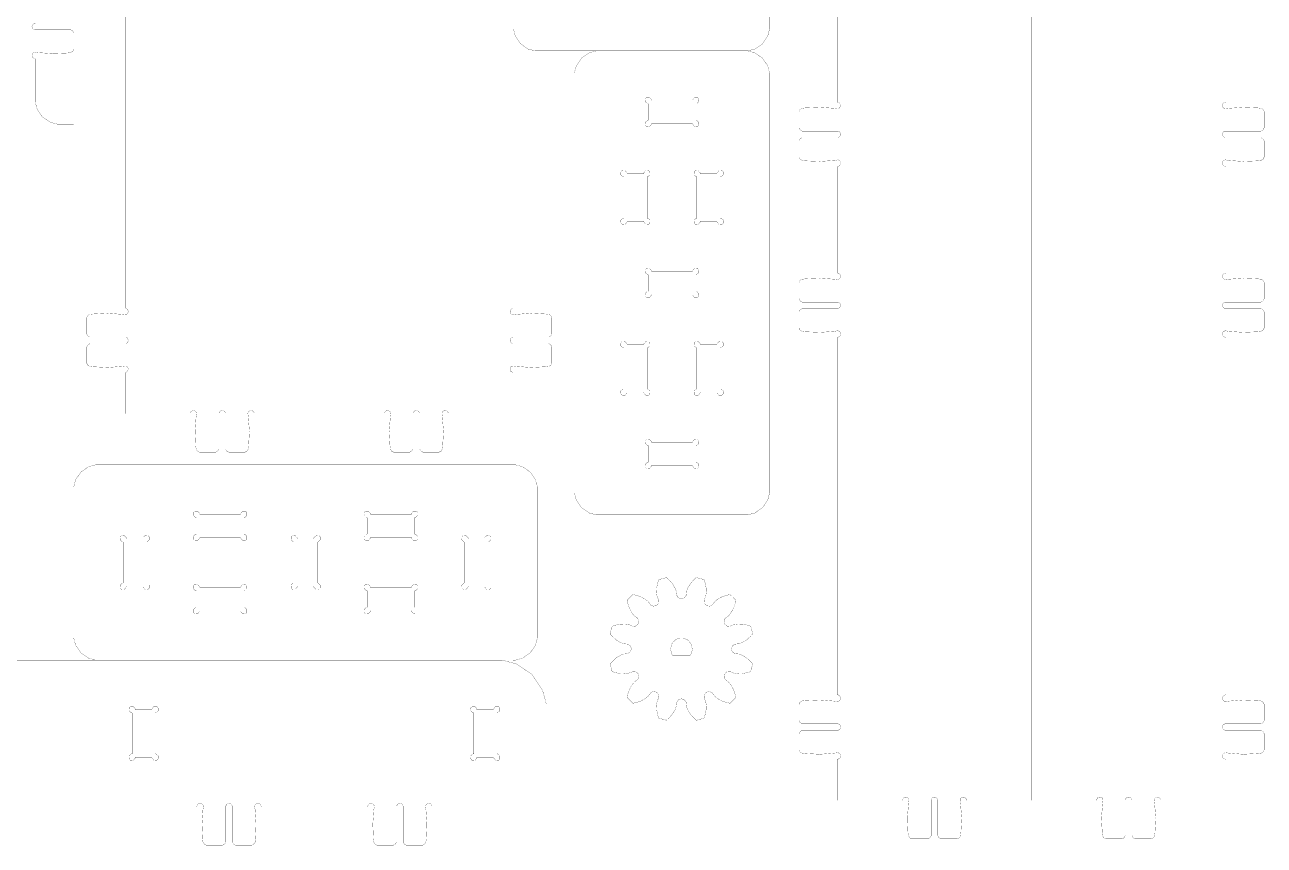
# Model space of a CAD drawing. Extents: x 0.1 to 59.9, y 0.1 to 11.9.
# Drawn here: x 29.56 to 35.91, y 0.1 to 4.3 of the extents above; entities that cross this region are included whole.
import ezdxf

# ---------------------------------------------------------------- set-up
doc = ezdxf.new("R2010")
doc.units = 0
doc.layers.add('L0D0_0', color=1, linetype='CONTINUOUS')

msp = doc.modelspace()

# ---------------------------------------------------------------- linework, layer by layer
at = {"layer": 'L0D0_0', "const_width": 0.001}
for points in [[(31.066, 7.173), (31.066, 2.305)], [(34.714, 7.172), (34.714, 0.325)], [(30.072, 6.633), (30.072, 2.844)], [(32.06, 6.633), (32.06, 2.844)], [(33.72, 6.632), (33.72, 3.899)], [(35.708, 6.632), (35.708, 3.899)], [(33.372, 4.287), (33.372, 6.412)], [(29.611, 4.27), (29.608, 4.27), (29.599, 4.275), (29.594, 4.287), (29.599, 4.298), (29.608, 4.304), (29.611, 4.304)], [(29.788, 4.27), (29.611, 4.27)], [(29.788, 4.27), (29.792, 4.27), (29.802, 4.264), (29.808, 4.254), (29.808, 4.25)], [(32.06, 4.287), (32.06, 4.274), (32.07, 4.238), (32.097, 4.198), (32.136, 4.171), (32.173, 4.162), (32.185, 4.162)], [(33.247, 4.162), (33.26, 4.162), (33.296, 4.171), (33.336, 4.198), (33.363, 4.238), (33.372, 4.274), (33.372, 4.287)], [(29.808, 4.173), (29.808, 4.25)], [(29.611, 4.122), (29.608, 4.122), (29.599, 4.128), (29.594, 4.139), (29.599, 4.151), (29.608, 4.156), (29.611, 4.156)], [(29.791, 4.153), (29.776, 4.151), (29.701, 4.148), (29.626, 4.153), (29.611, 4.156)], [(29.808, 4.173), (29.808, 4.17), (29.803, 4.16), (29.793, 4.154), (29.791, 4.153)], [(33.247, 4.162), (32.185, 4.162)], [(32.497, 4.162), (32.485, 4.162), (32.449, 4.152), (32.409, 4.125), (32.382, 4.085), (32.372, 4.049), (32.372, 4.037)], [(33.372, 4.037), (33.372, 4.049), (33.363, 4.085), (33.336, 4.125), (33.296, 4.152), (33.26, 4.162), (33.247, 4.162)], [(29.611, 4.122), (29.611, 3.912)], [(32.372, 1.912), (32.372, 4.037)], [(33.372, 1.912), (33.372, 4.037)], [(29.736, 3.787), (29.724, 3.787), (29.688, 3.797), (29.648, 3.823), (29.621, 3.863), (29.611, 3.9), (29.611, 3.912)], [(32.767, 3.909), (32.767, 3.912), (32.757, 3.924), (32.741, 3.923), (32.739, 3.92), (32.736, 3.918), (32.735, 3.902), (32.747, 3.892), (32.75, 3.892)], [(32.75, 3.892), (32.75, 3.806)], [(32.978, 3.909), (32.767, 3.909)], [(32.995, 3.892), (32.998, 3.892), (33.01, 3.902), (33.009, 3.918), (33.006, 3.92), (33.004, 3.923), (32.988, 3.924), (32.978, 3.912), (32.978, 3.909)], [(32.995, 3.892), (32.995, 3.806)], [(33.72, 3.866), (33.705, 3.868), (33.63, 3.873), (33.555, 3.87), (33.54, 3.868)], [(33.72, 3.866), (33.723, 3.866), (33.732, 3.871), (33.736, 3.882), (33.732, 3.894), (33.723, 3.899), (33.72, 3.899)], [(35.708, 3.866), (35.705, 3.866), (35.695, 3.871), (35.691, 3.882), (35.695, 3.894), (35.705, 3.899), (35.708, 3.899)], [(35.708, 3.866), (35.723, 3.868), (35.798, 3.873), (35.873, 3.87), (35.888, 3.868)], [(33.54, 3.868), (33.538, 3.868), (33.528, 3.862), (33.523, 3.852), (33.523, 3.849)], [(33.523, 3.771), (33.523, 3.849)], [(35.888, 3.868), (35.89, 3.868), (35.9, 3.862), (35.905, 3.852), (35.905, 3.849)], [(35.905, 3.771), (35.905, 3.849)], [(29.736, 3.787), (29.808, 3.787)], [(29.808, 1.622), (29.808, 3.787)], [(32.75, 3.806), (32.747, 3.806), (32.735, 3.796), (32.736, 3.78), (32.739, 3.778), (32.741, 3.775), (32.757, 3.774), (32.767, 3.786), (32.767, 3.789)], [(32.978, 3.789), (32.767, 3.789)], [(32.978, 3.789), (32.978, 3.786), (32.988, 3.774), (33.004, 3.775), (33.006, 3.778), (33.009, 3.78), (33.01, 3.796), (32.998, 3.806), (32.995, 3.806)], [(33.523, 3.771), (33.523, 3.768), (33.529, 3.757), (33.539, 3.751), (33.543, 3.751)], [(33.72, 3.751), (33.543, 3.751)], [(33.72, 3.718), (33.723, 3.718), (33.732, 3.723), (33.736, 3.735), (33.732, 3.746), (33.723, 3.751), (33.72, 3.751)], [(35.708, 3.718), (35.705, 3.718), (35.695, 3.723), (35.691, 3.735), (35.695, 3.746), (35.705, 3.751), (35.708, 3.751)], [(35.708, 3.751), (35.885, 3.751)], [(35.905, 3.771), (35.905, 3.768), (35.899, 3.757), (35.889, 3.751), (35.885, 3.751)], [(33.543, 3.718), (33.539, 3.718), (33.529, 3.712), (33.523, 3.702), (33.523, 3.698)], [(33.523, 3.698), (33.523, 3.621)], [(33.72, 3.718), (33.543, 3.718)], [(35.708, 3.718), (35.885, 3.718)], [(35.885, 3.718), (35.889, 3.718), (35.899, 3.712), (35.905, 3.702), (35.905, 3.698)], [(35.905, 3.698), (35.905, 3.621)], [(33.523, 3.621), (33.523, 3.618), (33.528, 3.608), (33.538, 3.602), (33.54, 3.601)], [(35.905, 3.621), (35.905, 3.618), (35.9, 3.608), (35.89, 3.602), (35.888, 3.601)], [(33.54, 3.601), (33.555, 3.599), (33.63, 3.596), (33.705, 3.601), (33.72, 3.604)], [(33.72, 3.57), (33.723, 3.57), (33.732, 3.576), (33.736, 3.587), (33.732, 3.599), (33.723, 3.604), (33.72, 3.604)], [(33.72, 3.57), (33.72, 3.024)], [(35.708, 3.57), (35.705, 3.57), (35.695, 3.576), (35.691, 3.587), (35.695, 3.599), (35.705, 3.604), (35.708, 3.604)], [(35.888, 3.601), (35.873, 3.599), (35.798, 3.596), (35.723, 3.601), (35.708, 3.604)], [(35.708, 3.57), (35.708, 3.024)], [(32.642, 3.534), (32.642, 3.537), (32.632, 3.549), (32.616, 3.548), (32.614, 3.545), (32.611, 3.543), (32.61, 3.527), (32.622, 3.517), (32.625, 3.517)], [(32.625, 3.517), (32.625, 3.306)], [(32.642, 3.534), (32.728, 3.534)], [(32.745, 3.517), (32.748, 3.517), (32.76, 3.527), (32.759, 3.543), (32.756, 3.545), (32.754, 3.548), (32.738, 3.549), (32.728, 3.537), (32.728, 3.534)], [(32.745, 3.517), (32.745, 3.306)], [(33.017, 3.534), (33.017, 3.537), (33.007, 3.549), (32.991, 3.548), (32.989, 3.545), (32.986, 3.543), (32.985, 3.527), (32.997, 3.517), (33, 3.517)], [(33, 3.517), (33, 3.306)], [(33.017, 3.534), (33.103, 3.534)], [(33.12, 3.517), (33.123, 3.517), (33.135, 3.527), (33.134, 3.543), (33.131, 3.545), (33.129, 3.548), (33.113, 3.549), (33.103, 3.537), (33.103, 3.534)], [(33.12, 3.517), (33.12, 3.306)], [(32.625, 3.306), (32.622, 3.306), (32.61, 3.296), (32.611, 3.28), (32.614, 3.278), (32.616, 3.275), (32.632, 3.274), (32.642, 3.286), (32.642, 3.289)], [(32.728, 3.289), (32.728, 3.286), (32.738, 3.274), (32.754, 3.275), (32.756, 3.278), (32.759, 3.28), (32.76, 3.296), (32.748, 3.306), (32.745, 3.306)], [(33, 3.306), (32.997, 3.306), (32.985, 3.296), (32.986, 3.28), (32.989, 3.278), (32.991, 3.275), (33.007, 3.274), (33.017, 3.286), (33.017, 3.289)], [(33.103, 3.289), (33.103, 3.286), (33.113, 3.274), (33.129, 3.275), (33.131, 3.278), (33.134, 3.28), (33.135, 3.296), (33.123, 3.306), (33.12, 3.306)], [(32.642, 3.289), (32.728, 3.289)], [(33.017, 3.289), (33.103, 3.289)], [(32.767, 3.034), (32.767, 3.037), (32.757, 3.049), (32.741, 3.048), (32.739, 3.045), (32.736, 3.043), (32.735, 3.027), (32.747, 3.017), (32.75, 3.017)], [(32.995, 3.017), (32.998, 3.017), (33.01, 3.027), (33.009, 3.043), (33.006, 3.045), (33.004, 3.048), (32.988, 3.049), (32.978, 3.037), (32.978, 3.034)], [(32.75, 3.017), (32.75, 2.931)], [(32.978, 3.034), (32.767, 3.034)], [(32.995, 3.017), (32.995, 2.931)], [(33.54, 2.993), (33.538, 2.993), (33.528, 2.987), (33.523, 2.977), (33.523, 2.974)], [(33.72, 2.991), (33.705, 2.993), (33.63, 2.998), (33.555, 2.995), (33.54, 2.993)], [(33.72, 2.991), (33.723, 2.991), (33.732, 2.996), (33.736, 3.007), (33.732, 3.019), (33.723, 3.024), (33.72, 3.024)], [(35.708, 2.991), (35.705, 2.991), (35.695, 2.996), (35.691, 3.007), (35.695, 3.019), (35.705, 3.024), (35.708, 3.024)], [(35.708, 2.991), (35.723, 2.993), (35.798, 2.998), (35.873, 2.995), (35.888, 2.993)], [(35.888, 2.993), (35.89, 2.993), (35.9, 2.987), (35.905, 2.977), (35.905, 2.974)], [(32.75, 2.931), (32.747, 2.931), (32.735, 2.921), (32.736, 2.905), (32.739, 2.903), (32.741, 2.9), (32.757, 2.899), (32.767, 2.911), (32.767, 2.914)], [(32.978, 2.914), (32.978, 2.911), (32.988, 2.899), (33.004, 2.9), (33.006, 2.903), (33.009, 2.905), (33.01, 2.921), (32.998, 2.931), (32.995, 2.931)], [(33.523, 2.896), (33.523, 2.974)], [(35.905, 2.896), (35.905, 2.974)], [(32.978, 2.914), (32.767, 2.914)], [(33.523, 2.896), (33.523, 2.893), (33.529, 2.882), (33.539, 2.876), (33.543, 2.876)], [(33.72, 2.876), (33.543, 2.876)], [(33.72, 2.843), (33.723, 2.843), (33.732, 2.848), (33.736, 2.86), (33.732, 2.871), (33.723, 2.876), (33.72, 2.876)], [(35.708, 2.843), (35.705, 2.843), (35.695, 2.848), (35.691, 2.86), (35.695, 2.871), (35.705, 2.876), (35.708, 2.876)], [(35.708, 2.876), (35.885, 2.876)], [(35.905, 2.896), (35.905, 2.893), (35.899, 2.882), (35.889, 2.876), (35.885, 2.876)], [(29.875, 2.794), (29.875, 2.797), (29.88, 2.807), (29.89, 2.813), (29.892, 2.813)], [(29.875, 2.716), (29.875, 2.794)], [(29.892, 2.813), (29.907, 2.815), (29.982, 2.819), (30.057, 2.813), (30.072, 2.811)], [(30.072, 2.844), (30.075, 2.844), (30.084, 2.839), (30.088, 2.828), (30.084, 2.816), (30.075, 2.811), (30.072, 2.811)], [(32.06, 2.844), (32.057, 2.844), (32.047, 2.839), (32.043, 2.828), (32.047, 2.816), (32.057, 2.811), (32.06, 2.811)], [(32.24, 2.813), (32.225, 2.815), (32.15, 2.819), (32.075, 2.813), (32.06, 2.811)], [(32.257, 2.794), (32.257, 2.797), (32.252, 2.807), (32.242, 2.813), (32.24, 2.813)], [(32.257, 2.716), (32.257, 2.794)], [(33.543, 2.843), (33.539, 2.843), (33.529, 2.837), (33.523, 2.827), (33.523, 2.823)], [(33.523, 2.823), (33.523, 2.746)], [(33.72, 2.843), (33.543, 2.843)], [(35.708, 2.843), (35.885, 2.843)], [(35.885, 2.843), (35.889, 2.843), (35.899, 2.837), (35.905, 2.827), (35.905, 2.823)], [(35.905, 2.823), (35.905, 2.746)], [(33.523, 2.746), (33.523, 2.743), (33.528, 2.733), (33.538, 2.727), (33.54, 2.726)], [(35.905, 2.746), (35.905, 2.743), (35.9, 2.733), (35.89, 2.727), (35.888, 2.726)], [(29.895, 2.697), (29.891, 2.697), (29.881, 2.702), (29.875, 2.713), (29.875, 2.716)], [(30.072, 2.697), (29.895, 2.697)], [(30.072, 2.697), (30.075, 2.697), (30.084, 2.691), (30.088, 2.68), (30.084, 2.668), (30.075, 2.663), (30.072, 2.663)], [(32.06, 2.697), (32.057, 2.697), (32.047, 2.691), (32.043, 2.68), (32.047, 2.668), (32.057, 2.663), (32.06, 2.663)], [(32.06, 2.697), (32.237, 2.697)], [(32.237, 2.697), (32.241, 2.697), (32.251, 2.702), (32.257, 2.713), (32.257, 2.716)], [(32.642, 2.659), (32.642, 2.662), (32.632, 2.674), (32.616, 2.673), (32.614, 2.67), (32.611, 2.668), (32.61, 2.652), (32.622, 2.642), (32.625, 2.642)], [(32.745, 2.642), (32.748, 2.642), (32.76, 2.652), (32.759, 2.668), (32.756, 2.67), (32.754, 2.673), (32.738, 2.674), (32.728, 2.662), (32.728, 2.659)], [(33.017, 2.659), (33.017, 2.662), (33.007, 2.674), (32.991, 2.673), (32.989, 2.67), (32.986, 2.668), (32.985, 2.652), (32.997, 2.642), (33, 2.642)], [(33.12, 2.642), (33.123, 2.642), (33.135, 2.652), (33.134, 2.668), (33.131, 2.67), (33.129, 2.673), (33.113, 2.674), (33.103, 2.662), (33.103, 2.659)], [(33.54, 2.726), (33.555, 2.724), (33.63, 2.721), (33.705, 2.726), (33.72, 2.729)], [(33.72, 2.695), (33.723, 2.695), (33.732, 2.701), (33.736, 2.712), (33.732, 2.724), (33.723, 2.729), (33.72, 2.729)], [(33.72, 2.695), (33.72, 0.865)], [(35.708, 2.695), (35.705, 2.695), (35.695, 2.701), (35.691, 2.712), (35.695, 2.724), (35.705, 2.729), (35.708, 2.729)], [(35.888, 2.726), (35.873, 2.724), (35.798, 2.721), (35.723, 2.726), (35.708, 2.729)], [(35.708, 2.695), (35.708, 0.865)], [(29.875, 2.644), (29.875, 2.647), (29.881, 2.657), (29.891, 2.663), (29.895, 2.663)], [(29.875, 2.644), (29.875, 2.566)], [(30.072, 2.663), (29.895, 2.663)], [(32.06, 2.663), (32.237, 2.663)], [(32.257, 2.644), (32.257, 2.647), (32.251, 2.657), (32.241, 2.663), (32.237, 2.663)], [(32.257, 2.644), (32.257, 2.566)], [(32.625, 2.642), (32.625, 2.431)], [(32.642, 2.659), (32.728, 2.659)], [(32.745, 2.642), (32.745, 2.431)], [(33, 2.642), (33, 2.431)], [(33.017, 2.659), (33.103, 2.659)], [(33.12, 2.642), (33.12, 2.431)], [(29.892, 2.547), (29.89, 2.547), (29.88, 2.553), (29.875, 2.563), (29.875, 2.566)], [(30.072, 2.549), (30.057, 2.547), (29.982, 2.541), (29.907, 2.545), (29.892, 2.547)], [(30.072, 2.549), (30.075, 2.549), (30.084, 2.544), (30.088, 2.532), (30.084, 2.521), (30.075, 2.516), (30.072, 2.516)], [(32.06, 2.549), (32.057, 2.549), (32.047, 2.544), (32.043, 2.532), (32.047, 2.521), (32.057, 2.516), (32.06, 2.516)], [(32.06, 2.549), (32.075, 2.547), (32.15, 2.541), (32.225, 2.545), (32.24, 2.547)], [(32.24, 2.547), (32.242, 2.547), (32.252, 2.553), (32.257, 2.563), (32.257, 2.566)], [(30.072, 2.516), (30.072, 2.305)], [(32.06, 2.516), (32.06, 2.305)], [(32.625, 2.431), (32.622, 2.431), (32.61, 2.421), (32.611, 2.405), (32.614, 2.403), (32.616, 2.4), (32.632, 2.399), (32.642, 2.411), (32.642, 2.414)], [(32.642, 2.414), (32.728, 2.414)], [(32.728, 2.414), (32.728, 2.411), (32.738, 2.399), (32.754, 2.4), (32.756, 2.403), (32.759, 2.405), (32.76, 2.421), (32.748, 2.431), (32.745, 2.431)], [(33, 2.431), (32.997, 2.431), (32.985, 2.421), (32.986, 2.405), (32.989, 2.403), (32.991, 2.4), (33.007, 2.399), (33.017, 2.411), (33.017, 2.414)], [(33.017, 2.414), (33.103, 2.414)], [(33.103, 2.414), (33.103, 2.411), (33.113, 2.399), (33.129, 2.4), (33.131, 2.403), (33.134, 2.405), (33.135, 2.421), (33.123, 2.431), (33.12, 2.431)], [(30.404, 2.305), (30.072, 2.305)], [(30.404, 2.305), (30.404, 2.308), (30.41, 2.317), (30.421, 2.322), (30.433, 2.317), (30.438, 2.308), (30.438, 2.305)], [(30.435, 2.125), (30.433, 2.14), (30.43, 2.215), (30.435, 2.29), (30.438, 2.305)], [(30.552, 2.305), (30.552, 2.308), (30.557, 2.317), (30.569, 2.322), (30.58, 2.317), (30.586, 2.308), (30.586, 2.305)], [(30.552, 2.305), (30.552, 2.128)], [(30.586, 2.305), (30.586, 2.128)], [(30.7, 2.305), (30.7, 2.308), (30.705, 2.317), (30.716, 2.322), (30.728, 2.317), (30.733, 2.308), (30.733, 2.305)], [(30.7, 2.305), (30.702, 2.29), (30.708, 2.215), (30.704, 2.14), (30.702, 2.125)], [(31.066, 2.305), (30.733, 2.305)], [(31.066, 2.305), (31.399, 2.305)], [(31.432, 2.305), (31.432, 2.308), (31.427, 2.317), (31.415, 2.322), (31.404, 2.317), (31.399, 2.308), (31.399, 2.305)], [(31.432, 2.305), (31.43, 2.29), (31.424, 2.215), (31.428, 2.14), (31.43, 2.125)], [(31.58, 2.305), (31.58, 2.308), (31.574, 2.317), (31.563, 2.322), (31.551, 2.317), (31.546, 2.308), (31.546, 2.305)], [(31.546, 2.305), (31.546, 2.128)], [(31.58, 2.305), (31.58, 2.128)], [(31.727, 2.305), (31.727, 2.308), (31.722, 2.317), (31.711, 2.322), (31.699, 2.317), (31.694, 2.308), (31.694, 2.305)], [(31.696, 2.125), (31.698, 2.14), (31.702, 2.215), (31.696, 2.29), (31.694, 2.305)], [(31.727, 2.305), (32.06, 2.305)], [(32.767, 2.159), (32.767, 2.162), (32.757, 2.174), (32.741, 2.173), (32.739, 2.17), (32.736, 2.168), (32.735, 2.152), (32.747, 2.142), (32.75, 2.142)], [(32.978, 2.159), (32.767, 2.159)], [(32.995, 2.142), (32.998, 2.142), (33.01, 2.152), (33.009, 2.168), (33.006, 2.17), (33.004, 2.173), (32.988, 2.174), (32.978, 2.162), (32.978, 2.159)], [(30.455, 2.108), (30.452, 2.108), (30.442, 2.113), (30.436, 2.123), (30.435, 2.125)], [(30.532, 2.108), (30.455, 2.108)], [(30.552, 2.128), (30.552, 2.124), (30.546, 2.114), (30.536, 2.108), (30.532, 2.108)], [(30.605, 2.108), (30.602, 2.108), (30.591, 2.114), (30.586, 2.124), (30.586, 2.128)], [(30.605, 2.108), (30.683, 2.108)], [(30.702, 2.125), (30.702, 2.123), (30.696, 2.113), (30.686, 2.108), (30.683, 2.108)], [(31.43, 2.125), (31.43, 2.123), (31.436, 2.113), (31.446, 2.108), (31.449, 2.108)], [(31.527, 2.108), (31.449, 2.108)], [(31.527, 2.108), (31.53, 2.108), (31.54, 2.114), (31.546, 2.124), (31.546, 2.128)], [(31.58, 2.128), (31.58, 2.124), (31.585, 2.114), (31.596, 2.108), (31.599, 2.108)], [(31.599, 2.108), (31.677, 2.108)], [(31.677, 2.108), (31.68, 2.108), (31.69, 2.113), (31.696, 2.123), (31.696, 2.125)], [(32.75, 2.142), (32.75, 2.056)], [(32.995, 2.142), (32.995, 2.056)], [(29.933, 2.043), (29.921, 2.043), (29.884, 2.033), (29.845, 2.006), (29.818, 1.967), (29.808, 1.93), (29.808, 1.918)], [(32.058, 2.043), (29.933, 2.043)], [(32.183, 1.918), (32.183, 1.93), (32.173, 1.967), (32.146, 2.006), (32.107, 2.033), (32.07, 2.043), (32.058, 2.043)], [(32.75, 2.056), (32.747, 2.056), (32.735, 2.046), (32.736, 2.03), (32.739, 2.028), (32.741, 2.025), (32.757, 2.024), (32.767, 2.036), (32.767, 2.039)], [(32.978, 2.039), (32.767, 2.039)], [(32.978, 2.039), (32.978, 2.036), (32.988, 2.024), (33.004, 2.025), (33.006, 2.028), (33.009, 2.03), (33.01, 2.046), (32.998, 2.056), (32.995, 2.056)], [(32.183, 1.168), (32.183, 1.918)], [(32.372, 1.912), (32.372, 1.899), (32.382, 1.863), (32.409, 1.823), (32.449, 1.796), (32.485, 1.787), (32.497, 1.787)], [(33.247, 1.787), (33.26, 1.787), (33.296, 1.796), (33.336, 1.823), (33.363, 1.863), (33.372, 1.899), (33.372, 1.912)], [(30.453, 1.79), (30.453, 1.794), (30.442, 1.806), (30.427, 1.805), (30.424, 1.802), (30.422, 1.799), (30.421, 1.784), (30.432, 1.773), (30.436, 1.773)], [(30.453, 1.79), (30.663, 1.79)], [(30.68, 1.773), (30.684, 1.773), (30.695, 1.784), (30.695, 1.799), (30.692, 1.802), (30.689, 1.805), (30.674, 1.806), (30.663, 1.794), (30.663, 1.79)], [(31.328, 1.79), (31.328, 1.794), (31.317, 1.806), (31.302, 1.805), (31.299, 1.802), (31.297, 1.799), (31.296, 1.784), (31.307, 1.773), (31.311, 1.773)], [(31.328, 1.79), (31.538, 1.79)], [(31.555, 1.773), (31.559, 1.773), (31.57, 1.784), (31.57, 1.799), (31.567, 1.802), (31.564, 1.805), (31.549, 1.806), (31.538, 1.794), (31.538, 1.79)], [(32.497, 1.787), (33.247, 1.787)], [(30.436, 1.688), (30.436, 1.773)], [(30.68, 1.688), (30.68, 1.773)], [(31.311, 1.688), (31.311, 1.773)], [(31.555, 1.688), (31.555, 1.773)], [(30.078, 1.665), (30.078, 1.669), (30.067, 1.681), (30.052, 1.68), (30.049, 1.677), (30.047, 1.674), (30.046, 1.659), (30.057, 1.648), (30.061, 1.648)], [(30.078, 1.665), (30.163, 1.665)], [(30.18, 1.648), (30.184, 1.648), (30.195, 1.659), (30.195, 1.674), (30.192, 1.677), (30.189, 1.68), (30.174, 1.681), (30.163, 1.669), (30.163, 1.665)], [(30.436, 1.688), (30.432, 1.688), (30.421, 1.677), (30.422, 1.662), (30.424, 1.659), (30.427, 1.656), (30.442, 1.655), (30.453, 1.667), (30.453, 1.671)], [(30.453, 1.671), (30.663, 1.671)], [(30.663, 1.671), (30.663, 1.667), (30.674, 1.655), (30.689, 1.656), (30.692, 1.659), (30.695, 1.662), (30.695, 1.677), (30.684, 1.688), (30.68, 1.688)], [(30.953, 1.665), (30.953, 1.669), (30.942, 1.681), (30.927, 1.68), (30.924, 1.677), (30.922, 1.674), (30.921, 1.659), (30.932, 1.648), (30.936, 1.648)], [(30.953, 1.665), (31.038, 1.665)], [(31.055, 1.648), (31.059, 1.648), (31.07, 1.659), (31.07, 1.674), (31.067, 1.677), (31.064, 1.68), (31.049, 1.681), (31.038, 1.669), (31.038, 1.665)], [(31.311, 1.688), (31.307, 1.688), (31.296, 1.677), (31.297, 1.662), (31.299, 1.659), (31.302, 1.656), (31.317, 1.655), (31.328, 1.667), (31.328, 1.671)], [(31.328, 1.671), (31.538, 1.671)], [(31.538, 1.671), (31.538, 1.667), (31.549, 1.655), (31.564, 1.656), (31.567, 1.659), (31.57, 1.662), (31.57, 1.677), (31.559, 1.688), (31.555, 1.688)], [(31.828, 1.665), (31.828, 1.669), (31.817, 1.681), (31.802, 1.68), (31.799, 1.677), (31.797, 1.674), (31.796, 1.659), (31.807, 1.648), (31.811, 1.648)], [(31.828, 1.665), (31.913, 1.665)], [(31.93, 1.648), (31.934, 1.648), (31.945, 1.659), (31.945, 1.674), (31.942, 1.677), (31.939, 1.68), (31.924, 1.681), (31.913, 1.669), (31.913, 1.665)], [(29.808, 1.622), (29.361, 1.622)], [(29.808, 1.168), (29.808, 1.599)], [(30.061, 1.648), (30.061, 1.438)], [(30.18, 1.648), (30.18, 1.438)], [(30.936, 1.648), (30.936, 1.438)], [(31.055, 1.648), (31.055, 1.438)], [(31.811, 1.648), (31.811, 1.438)], [(31.93, 1.648), (31.93, 1.438)], [(32.844, 1.466), (32.841, 1.465), (32.808, 1.456), (32.804, 1.455)], [(32.896, 1.378), (32.894, 1.396), (32.887, 1.414), (32.874, 1.435), (32.857, 1.454), (32.844, 1.466)], [(32.945, 1.378), (32.947, 1.396), (32.954, 1.414), (32.967, 1.435), (32.984, 1.454), (32.997, 1.466)], [(33.037, 1.455), (33.034, 1.456), (33.001, 1.465), (32.997, 1.466)], [(30.061, 1.438), (30.057, 1.438), (30.046, 1.427), (30.047, 1.412), (30.049, 1.409), (30.052, 1.406), (30.067, 1.405), (30.078, 1.417), (30.078, 1.421)], [(30.078, 1.421), (30.163, 1.421)], [(30.163, 1.421), (30.163, 1.417), (30.174, 1.405), (30.189, 1.406), (30.192, 1.409), (30.195, 1.412), (30.195, 1.427), (30.184, 1.438), (30.18, 1.438)], [(30.453, 1.415), (30.453, 1.419), (30.442, 1.431), (30.427, 1.43), (30.424, 1.427), (30.422, 1.424), (30.421, 1.409), (30.432, 1.398), (30.436, 1.398)], [(30.436, 1.313), (30.436, 1.398)], [(30.453, 1.415), (30.663, 1.415)], [(30.68, 1.398), (30.684, 1.398), (30.695, 1.409), (30.695, 1.424), (30.692, 1.427), (30.689, 1.43), (30.674, 1.431), (30.663, 1.419), (30.663, 1.415)], [(30.68, 1.313), (30.68, 1.398)], [(30.936, 1.438), (30.932, 1.438), (30.921, 1.427), (30.922, 1.412), (30.924, 1.409), (30.927, 1.406), (30.942, 1.405), (30.953, 1.417), (30.953, 1.421)], [(30.953, 1.421), (31.038, 1.421)], [(31.038, 1.421), (31.038, 1.417), (31.049, 1.405), (31.064, 1.406), (31.067, 1.409), (31.07, 1.412), (31.07, 1.427), (31.059, 1.438), (31.055, 1.438)], [(31.328, 1.415), (31.328, 1.419), (31.317, 1.431), (31.302, 1.43), (31.299, 1.427), (31.297, 1.424), (31.296, 1.409), (31.307, 1.398), (31.311, 1.398)], [(31.311, 1.313), (31.311, 1.398)], [(31.328, 1.415), (31.538, 1.415)], [(31.555, 1.398), (31.559, 1.398), (31.57, 1.409), (31.57, 1.424), (31.567, 1.427), (31.564, 1.43), (31.549, 1.431), (31.538, 1.419), (31.538, 1.415)], [(31.555, 1.313), (31.555, 1.398)], [(31.811, 1.438), (31.807, 1.438), (31.796, 1.427), (31.797, 1.412), (31.799, 1.409), (31.802, 1.406), (31.817, 1.405), (31.828, 1.417), (31.828, 1.421)], [(31.828, 1.421), (31.913, 1.421)], [(31.913, 1.421), (31.913, 1.417), (31.924, 1.405), (31.939, 1.406), (31.942, 1.409), (31.945, 1.412), (31.945, 1.427), (31.934, 1.438), (31.93, 1.438)], [(32.803, 1.353), (32.796, 1.37), (32.793, 1.389), (32.794, 1.413), (32.799, 1.438), (32.804, 1.455)], [(33.038, 1.353), (33.045, 1.37), (33.048, 1.389), (33.047, 1.413), (33.042, 1.438), (33.037, 1.455)], [(32.672, 1.379), (32.669, 1.376), (32.645, 1.352), (32.642, 1.35)], [(32.692, 1.26), (32.678, 1.271), (32.666, 1.286), (32.655, 1.308), (32.646, 1.332), (32.642, 1.35)], [(32.761, 1.329), (32.75, 1.343), (32.735, 1.355), (32.713, 1.367), (32.689, 1.375), (32.672, 1.379)], [(32.761, 1.329), (32.763, 1.325), (32.776, 1.319), (32.793, 1.322), (32.804, 1.335), (32.805, 1.349), (32.803, 1.353)], [(32.896, 1.378), (32.897, 1.374), (32.905, 1.362), (32.921, 1.356), (32.936, 1.362), (32.945, 1.374), (32.945, 1.378)], [(33.038, 1.353), (33.037, 1.349), (33.038, 1.335), (33.049, 1.322), (33.065, 1.319), (33.078, 1.325), (33.081, 1.329)], [(33.081, 1.329), (33.092, 1.343), (33.106, 1.355), (33.128, 1.367), (33.152, 1.375), (33.17, 1.379)], [(33.149, 1.26), (33.163, 1.271), (33.175, 1.286), (33.187, 1.308), (33.195, 1.332), (33.199, 1.35)], [(33.199, 1.35), (33.197, 1.352), (33.172, 1.376), (33.17, 1.379)], [(30.436, 1.313), (30.432, 1.313), (30.421, 1.302), (30.422, 1.287), (30.424, 1.284), (30.427, 1.281), (30.442, 1.28), (30.453, 1.292), (30.453, 1.296)], [(30.453, 1.296), (30.663, 1.296)], [(30.663, 1.296), (30.663, 1.292), (30.674, 1.28), (30.689, 1.281), (30.692, 1.284), (30.695, 1.287), (30.695, 1.302), (30.684, 1.313), (30.68, 1.313)], [(31.311, 1.313), (31.307, 1.313), (31.296, 1.302), (31.297, 1.287), (31.299, 1.284), (31.302, 1.281), (31.317, 1.28), (31.328, 1.292), (31.328, 1.296)], [(31.328, 1.296), (31.538, 1.296)], [(31.538, 1.296), (31.538, 1.292), (31.549, 1.28), (31.564, 1.281), (31.567, 1.284), (31.57, 1.287), (31.57, 1.302), (31.559, 1.313), (31.555, 1.313)], [(32.566, 1.217), (32.565, 1.214), (32.556, 1.181), (32.555, 1.177)], [(32.668, 1.218), (32.651, 1.225), (32.632, 1.228), (32.608, 1.227), (32.583, 1.222), (32.566, 1.217)], [(32.668, 1.218), (32.672, 1.216), (32.686, 1.217), (32.699, 1.228), (32.702, 1.245), (32.696, 1.258), (32.692, 1.26)], [(33.149, 1.26), (33.145, 1.258), (33.139, 1.245), (33.142, 1.228), (33.155, 1.217), (33.169, 1.216), (33.173, 1.218)], [(33.173, 1.218), (33.19, 1.225), (33.209, 1.228), (33.233, 1.227), (33.258, 1.222), (33.275, 1.217)], [(33.286, 1.177), (33.285, 1.181), (33.276, 1.214), (33.275, 1.217)], [(29.808, 1.168), (29.808, 1.156), (29.818, 1.119), (29.845, 1.08), (29.884, 1.053), (29.921, 1.043), (29.933, 1.043)], [(32.058, 1.043), (32.07, 1.043), (32.107, 1.053), (32.146, 1.08), (32.173, 1.119), (32.183, 1.156), (32.183, 1.168)], [(32.643, 1.125), (32.625, 1.127), (32.607, 1.134), (32.586, 1.147), (32.568, 1.164), (32.555, 1.177)], [(32.966, 1.068), (32.97, 1.074), (32.977, 1.097), (32.97, 1.126), (32.951, 1.148), (32.928, 1.156), (32.921, 1.156), (32.913, 1.156), (32.891, 1.148), (32.871, 1.126), (32.865, 1.097), (32.871, 1.074), (32.875, 1.068)], [(33.198, 1.125), (33.216, 1.127), (33.234, 1.134), (33.255, 1.147), (33.274, 1.164), (33.286, 1.177)], [(32.643, 1.076), (32.647, 1.077), (32.659, 1.085), (32.665, 1.1), (32.659, 1.116), (32.647, 1.124), (32.643, 1.125)], [(33.198, 1.125), (33.194, 1.124), (33.182, 1.116), (33.176, 1.1), (33.182, 1.085), (33.194, 1.077), (33.198, 1.076)], [(29.115, 1.043), (31.979, 1.043)], [(31.979, 1.043), (32.003, 1.043), (32.076, 1.023), (32.155, 0.97), (32.209, 0.89), (32.229, 0.817), (32.229, 0.793)], [(32.643, 1.076), (32.625, 1.074), (32.607, 1.067), (32.586, 1.054), (32.568, 1.037), (32.555, 1.024)], [(32.555, 1.024), (32.556, 1.021), (32.565, 0.987), (32.566, 0.984)], [(32.875, 1.068), (32.966, 1.068)], [(33.198, 1.076), (33.216, 1.074), (33.234, 1.067), (33.255, 1.054), (33.274, 1.037), (33.286, 1.024)], [(33.275, 0.984), (33.276, 0.987), (33.285, 1.021), (33.286, 1.024)], [(32.668, 0.983), (32.651, 0.976), (32.632, 0.973), (32.608, 0.974), (32.583, 0.979), (32.566, 0.984)], [(32.692, 0.941), (32.696, 0.943), (32.702, 0.956), (32.699, 0.973), (32.686, 0.984), (32.672, 0.985), (32.668, 0.983)], [(33.173, 0.983), (33.169, 0.985), (33.155, 0.984), (33.142, 0.973), (33.139, 0.956), (33.145, 0.943), (33.149, 0.941)], [(33.173, 0.983), (33.19, 0.976), (33.209, 0.973), (33.233, 0.974), (33.258, 0.979), (33.275, 0.984)], [(32.692, 0.941), (32.678, 0.929), (32.666, 0.915), (32.655, 0.893), (32.646, 0.869), (32.642, 0.851)], [(33.149, 0.941), (33.163, 0.929), (33.175, 0.915), (33.187, 0.893), (33.195, 0.869), (33.199, 0.851)], [(32.642, 0.851), (32.645, 0.849), (32.669, 0.825), (32.672, 0.822)], [(32.761, 0.872), (32.75, 0.858), (32.735, 0.846), (32.713, 0.834), (32.689, 0.826), (32.672, 0.822)], [(32.803, 0.848), (32.805, 0.852), (32.804, 0.866), (32.793, 0.879), (32.776, 0.882), (32.763, 0.876), (32.761, 0.872)], [(32.803, 0.848), (32.796, 0.831), (32.793, 0.812), (32.794, 0.788), (32.799, 0.763), (32.804, 0.746)], [(32.945, 0.823), (32.945, 0.827), (32.936, 0.839), (32.921, 0.845), (32.905, 0.839), (32.897, 0.827), (32.896, 0.823)], [(33.081, 0.872), (33.078, 0.876), (33.065, 0.882), (33.049, 0.879), (33.038, 0.866), (33.037, 0.852), (33.038, 0.848)], [(33.038, 0.848), (33.045, 0.831), (33.048, 0.812), (33.047, 0.788), (33.042, 0.763), (33.037, 0.746)], [(33.081, 0.872), (33.092, 0.858), (33.106, 0.846), (33.128, 0.834), (33.152, 0.826), (33.17, 0.822)], [(33.17, 0.822), (33.172, 0.825), (33.197, 0.849), (33.199, 0.851)], [(33.54, 0.834), (33.538, 0.833), (33.528, 0.827), (33.523, 0.817), (33.523, 0.814)], [(33.72, 0.831), (33.705, 0.833), (33.63, 0.839), (33.555, 0.836), (33.54, 0.834)], [(33.72, 0.831), (33.723, 0.831), (33.732, 0.836), (33.736, 0.848), (33.732, 0.859), (33.723, 0.865), (33.72, 0.865)], [(35.708, 0.831), (35.705, 0.831), (35.695, 0.836), (35.691, 0.848), (35.695, 0.859), (35.705, 0.865), (35.708, 0.865)], [(35.708, 0.831), (35.723, 0.833), (35.798, 0.839), (35.873, 0.836), (35.888, 0.834)], [(35.888, 0.834), (35.89, 0.833), (35.9, 0.827), (35.905, 0.817), (35.905, 0.814)], [(30.107, 0.773), (30.103, 0.773), (30.091, 0.784), (30.092, 0.799), (30.095, 0.802), (30.097, 0.805), (30.113, 0.806), (30.123, 0.794), (30.123, 0.79)], [(30.107, 0.563), (30.107, 0.773)], [(30.209, 0.79), (30.123, 0.79)], [(30.209, 0.79), (30.209, 0.794), (30.219, 0.806), (30.235, 0.805), (30.237, 0.802), (30.24, 0.799), (30.241, 0.784), (30.229, 0.773), (30.226, 0.773)], [(30.226, 0.563), (30.226, 0.773)], [(31.857, 0.773), (31.853, 0.773), (31.841, 0.784), (31.842, 0.799), (31.845, 0.802), (31.847, 0.805), (31.863, 0.806), (31.873, 0.794), (31.873, 0.79)], [(31.857, 0.563), (31.857, 0.773)], [(31.959, 0.79), (31.873, 0.79)], [(31.959, 0.79), (31.959, 0.794), (31.969, 0.806), (31.985, 0.805), (31.987, 0.802), (31.99, 0.799), (31.991, 0.784), (31.979, 0.773), (31.976, 0.773)], [(31.976, 0.563), (31.976, 0.773)], [(32.229, 0.793), (32.229, 0.293)], [(32.896, 0.823), (32.894, 0.805), (32.887, 0.787), (32.874, 0.766), (32.857, 0.747), (32.844, 0.735)], [(32.945, 0.823), (32.947, 0.805), (32.954, 0.787), (32.967, 0.766), (32.984, 0.747), (32.997, 0.735)], [(33.523, 0.737), (33.523, 0.814)], [(35.905, 0.737), (35.905, 0.814)], [(32.804, 0.746), (32.808, 0.745), (32.841, 0.736), (32.844, 0.735)], [(32.997, 0.735), (33.001, 0.736), (33.034, 0.745), (33.037, 0.746)], [(33.523, 0.737), (33.523, 0.733), (33.529, 0.723), (33.539, 0.717), (33.543, 0.717)], [(33.72, 0.717), (33.543, 0.717)], [(33.72, 0.683), (33.723, 0.683), (33.732, 0.689), (33.736, 0.7), (33.732, 0.712), (33.723, 0.717), (33.72, 0.717)], [(35.708, 0.683), (35.705, 0.683), (35.695, 0.689), (35.691, 0.7), (35.695, 0.712), (35.705, 0.717), (35.708, 0.717)], [(35.708, 0.717), (35.885, 0.717)], [(35.905, 0.737), (35.905, 0.733), (35.899, 0.723), (35.889, 0.717), (35.885, 0.717)], [(33.543, 0.683), (33.539, 0.683), (33.529, 0.678), (33.523, 0.667), (33.523, 0.664)], [(33.523, 0.664), (33.523, 0.586)], [(33.72, 0.683), (33.543, 0.683)], [(35.708, 0.683), (35.885, 0.683)], [(35.885, 0.683), (35.889, 0.683), (35.899, 0.678), (35.905, 0.667), (35.905, 0.664)], [(35.905, 0.664), (35.905, 0.586)], [(33.523, 0.586), (33.523, 0.583), (33.528, 0.573), (33.538, 0.567), (33.54, 0.567)], [(35.905, 0.586), (35.905, 0.583), (35.9, 0.573), (35.89, 0.567), (35.888, 0.567)], [(30.123, 0.546), (30.123, 0.542), (30.113, 0.53), (30.097, 0.531), (30.095, 0.534), (30.092, 0.537), (30.091, 0.552), (30.103, 0.563), (30.107, 0.563)], [(30.209, 0.546), (30.123, 0.546)], [(30.226, 0.563), (30.229, 0.563), (30.241, 0.552), (30.24, 0.537), (30.237, 0.534), (30.235, 0.531), (30.219, 0.53), (30.209, 0.542), (30.209, 0.546)], [(31.873, 0.546), (31.873, 0.542), (31.863, 0.53), (31.847, 0.531), (31.845, 0.534), (31.842, 0.537), (31.841, 0.552), (31.853, 0.563), (31.857, 0.563)], [(31.959, 0.546), (31.873, 0.546)], [(31.976, 0.563), (31.979, 0.563), (31.991, 0.552), (31.99, 0.537), (31.987, 0.534), (31.985, 0.531), (31.969, 0.53), (31.959, 0.542), (31.959, 0.546)], [(33.54, 0.567), (33.555, 0.565), (33.63, 0.561), (33.705, 0.567), (33.72, 0.569)], [(33.72, 0.536), (33.723, 0.536), (33.732, 0.541), (33.736, 0.553), (33.732, 0.564), (33.723, 0.569), (33.72, 0.569)], [(33.72, 0.536), (33.72, 0.325)], [(35.708, 0.536), (35.705, 0.536), (35.695, 0.541), (35.691, 0.553), (35.695, 0.564), (35.705, 0.569), (35.708, 0.569)], [(35.888, 0.567), (35.873, 0.565), (35.798, 0.561), (35.723, 0.567), (35.708, 0.569)], [(35.708, 0.536), (35.708, 0.325)], [(33.72, 0.325), (34.053, 0.325)], [(34.086, 0.325), (34.086, 0.328), (34.081, 0.338), (34.069, 0.342), (34.058, 0.338), (34.053, 0.328), (34.053, 0.325)], [(34.086, 0.325), (34.084, 0.31), (34.078, 0.235), (34.081, 0.16), (34.083, 0.145)], [(34.234, 0.325), (34.234, 0.328), (34.228, 0.338), (34.217, 0.342), (34.205, 0.338), (34.2, 0.328), (34.2, 0.325)], [(34.2, 0.325), (34.2, 0.148)], [(34.234, 0.325), (34.234, 0.148)], [(34.381, 0.325), (34.381, 0.328), (34.376, 0.338), (34.364, 0.342), (34.353, 0.338), (34.348, 0.328), (34.348, 0.325)], [(34.35, 0.145), (34.352, 0.16), (34.356, 0.235), (34.35, 0.31), (34.348, 0.325)], [(34.381, 0.325), (34.714, 0.325)], [(35.047, 0.325), (34.714, 0.325)], [(35.047, 0.325), (35.047, 0.328), (35.052, 0.338), (35.063, 0.342), (35.075, 0.338), (35.08, 0.328), (35.08, 0.325)], [(35.078, 0.145), (35.076, 0.16), (35.072, 0.235), (35.078, 0.31), (35.08, 0.325)], [(35.194, 0.325), (35.194, 0.328), (35.199, 0.338), (35.211, 0.342), (35.222, 0.338), (35.228, 0.328), (35.228, 0.325)], [(35.194, 0.325), (35.194, 0.148)], [(35.228, 0.325), (35.228, 0.148)], [(35.342, 0.325), (35.342, 0.328), (35.347, 0.338), (35.359, 0.342), (35.37, 0.338), (35.375, 0.328), (35.375, 0.325)], [(35.342, 0.325), (35.344, 0.31), (35.35, 0.235), (35.346, 0.16), (35.344, 0.145)], [(35.708, 0.325), (35.375, 0.325)], [(24.671, 0.293), (30.439, 0.293)], [(30.439, 0.293), (30.439, 0.296), (30.444, 0.306), (30.456, 0.31), (30.467, 0.306), (30.473, 0.296), (30.473, 0.293)], [(30.47, 0.113), (30.468, 0.128), (30.465, 0.203), (30.47, 0.278), (30.473, 0.293)], [(30.587, 0.293), (30.587, 0.296), (30.592, 0.306), (30.604, 0.31), (30.615, 0.306), (30.62, 0.296), (30.62, 0.293)], [(30.587, 0.293), (30.587, 0.116)], [(30.62, 0.293), (30.62, 0.116)], [(30.734, 0.293), (30.734, 0.296), (30.74, 0.306), (30.751, 0.31), (30.763, 0.306), (30.768, 0.296), (30.768, 0.293)], [(30.734, 0.293), (30.737, 0.278), (30.742, 0.203), (30.739, 0.128), (30.737, 0.113)], [(30.768, 0.293), (31.314, 0.293)], [(31.314, 0.293), (31.314, 0.296), (31.319, 0.306), (31.331, 0.31), (31.342, 0.306), (31.348, 0.296), (31.348, 0.293)], [(31.345, 0.113), (31.343, 0.128), (31.34, 0.203), (31.345, 0.278), (31.348, 0.293)], [(31.462, 0.293), (31.462, 0.296), (31.467, 0.306), (31.479, 0.31), (31.49, 0.306), (31.495, 0.296), (31.495, 0.293)], [(31.462, 0.293), (31.462, 0.116)], [(31.495, 0.293), (31.495, 0.116)], [(31.609, 0.293), (31.609, 0.296), (31.615, 0.306), (31.626, 0.31), (31.638, 0.306), (31.643, 0.296), (31.643, 0.293)], [(31.609, 0.293), (31.612, 0.278), (31.617, 0.203), (31.614, 0.128), (31.612, 0.113)], [(31.643, 0.293), (32.229, 0.293)], [(34.083, 0.145), (34.084, 0.143), (34.09, 0.133), (34.1, 0.128), (34.103, 0.128)], [(34.18, 0.128), (34.103, 0.128)], [(34.18, 0.128), (34.184, 0.128), (34.194, 0.134), (34.2, 0.145), (34.2, 0.148)], [(34.234, 0.148), (34.234, 0.145), (34.239, 0.134), (34.25, 0.128), (34.253, 0.128)], [(34.253, 0.128), (34.331, 0.128)], [(34.331, 0.128), (34.334, 0.128), (34.344, 0.133), (34.35, 0.143), (34.35, 0.145)], [(35.097, 0.128), (35.094, 0.128), (35.084, 0.133), (35.078, 0.143), (35.078, 0.145)], [(35.175, 0.128), (35.097, 0.128)], [(35.194, 0.148), (35.194, 0.145), (35.188, 0.134), (35.178, 0.128), (35.175, 0.128)], [(35.247, 0.128), (35.244, 0.128), (35.233, 0.134), (35.228, 0.145), (35.228, 0.148)], [(35.247, 0.128), (35.325, 0.128)], [(35.344, 0.145), (35.344, 0.143), (35.338, 0.133), (35.328, 0.128), (35.325, 0.128)], [(30.49, 0.096), (30.486, 0.096), (30.477, 0.101), (30.47, 0.111), (30.47, 0.113)], [(30.567, 0.096), (30.49, 0.096)], [(30.587, 0.116), (30.587, 0.112), (30.581, 0.102), (30.571, 0.096), (30.567, 0.096)], [(30.64, 0.096), (30.636, 0.096), (30.626, 0.102), (30.62, 0.112), (30.62, 0.116)], [(30.64, 0.096), (30.717, 0.096)], [(30.737, 0.113), (30.737, 0.111), (30.73, 0.101), (30.721, 0.096), (30.717, 0.096)], [(31.365, 0.096), (31.361, 0.096), (31.352, 0.101), (31.345, 0.111), (31.345, 0.113)], [(31.442, 0.096), (31.365, 0.096)], [(31.462, 0.116), (31.462, 0.112), (31.456, 0.102), (31.446, 0.096), (31.442, 0.096)], [(31.515, 0.096), (31.511, 0.096), (31.501, 0.102), (31.495, 0.112), (31.495, 0.116)], [(31.515, 0.096), (31.592, 0.096)], [(31.612, 0.113), (31.612, 0.111), (31.605, 0.101), (31.596, 0.096), (31.592, 0.096)]]:
    msp.add_lwpolyline(points, dxfattribs=at)

doc.saveas('drawing.dxf')
